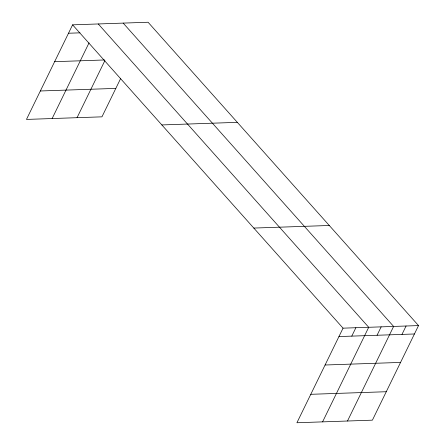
<?xml version="1.0" encoding="UTF-8"?>
<svg xmlns="http://www.w3.org/2000/svg" width="445" height="445" viewBox="0 0 445 445"><rect width="100%" height="100%" fill="white"/><g stroke="black" fill="none" stroke-linecap="round" stroke-linejoin="round"><path stroke-width="0.67" d="M418.528 325.579L343.045 328.165L296.915 422.75L372.398 420.163L418.528 325.579L148.085 22.25L72.602 24.837L26.472 119.421L101.955 116.835L120.695 78.415M52.137 118.542L89.045 42.865M77.046 117.686L104.903 60.565M351.784 336.125L355.878 327.726M322.58 421.871L368.71 327.286L98.267 23.958M377.071 335.257L381.165 326.858M347.489 421.014L393.619 326.435L123.176 23.101M401.98 334.406L406.074 326.007M68.508 33.236L79.989 32.841M54.635 61.677L104.519 59.964M40.339 90.98L115.828 88.394M161.846 124.934L237.335 122.347M253.8 228.068L329.283 225.482M338.951 336.565L414.434 333.978M325.078 365.006L400.561 362.419M310.782 394.309L386.271 391.722M72.602 24.837L343.045 328.165"/></g></svg>
